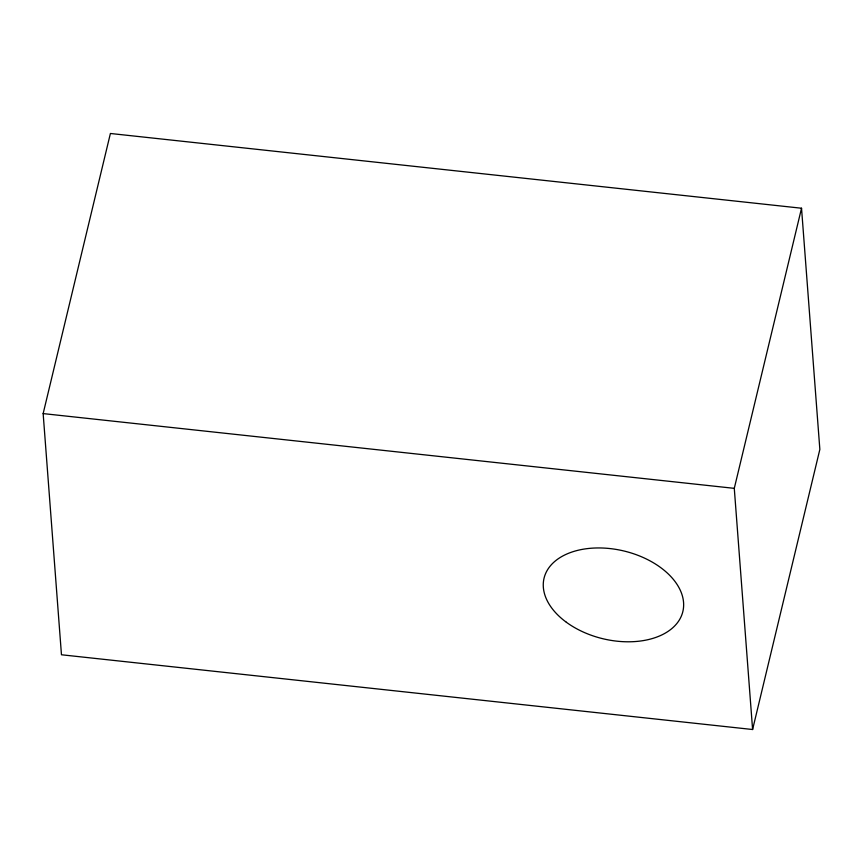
<?xml version="1.0" encoding="UTF-8"?>
<svg xmlns="http://www.w3.org/2000/svg" width="863" height="863" viewBox="0 0 863 863"><rect width="100%" height="100%" fill="white"/><g stroke="black" fill="none" stroke-linecap="round" stroke-linejoin="round"><path stroke-width="1.29" d="M43.15 413.593L110.399 133.485L801.533 208.231L819.85 449.407L752.601 729.515L61.467 654.769L43.15 413.593L734.284 488.35L752.601 729.515M734.284 488.35L801.533 208.231M566.365 622.255A71.37 45.113 13.5 0 0 682.083 614.176A71.37 45.113 13.5 0 0 591.91 548.178A71.37 45.113 13.5 0 0 566.365 622.255"/></g></svg>
